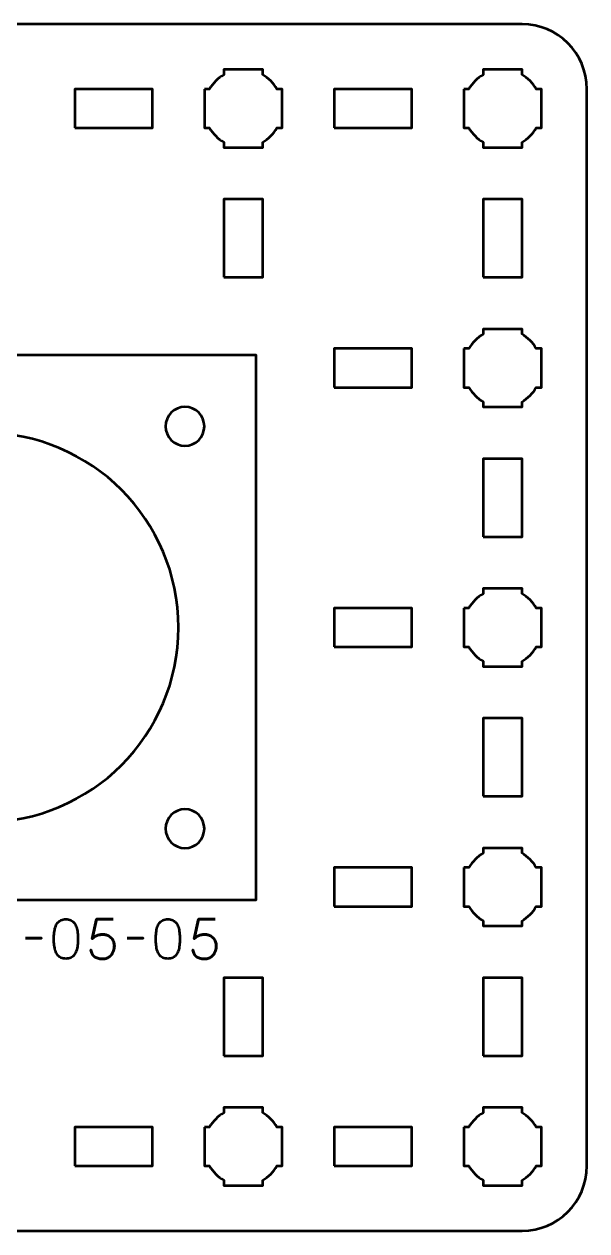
# Model space of a CAD drawing. Header units: centimetres. Extents: x -15.15 to -5.85, y -19.5 to -10.2.
# Drawn here: x -10.19 to -5.85, y -19.5 to -10.2 of the extents above; entities that cross this region are included whole.
import ezdxf

# ---------------------------------------------------------------- set-up
doc = ezdxf.new("R2010")
doc.units = ezdxf.units.CM
doc.header["$MEASUREMENT"] = 0
doc.layers.add('Layer 1', color=7, linetype='Continuous')

msp = doc.modelspace()

# ---------------------------------------------------------------- linework, layer by layer
at = {"layer": 'Layer 1', "lineweight": 53}
for points in [[(-9.8, -11), (-9.2, -11), (-9.2, -10.7), (-9.8, -10.7), (-9.8, -11)], [(-7.8, -11), (-7.2, -11), (-7.2, -10.7), (-7.8, -10.7), (-7.8, -11)], [(-8.65, -12.15), (-8.35, -12.15), (-8.35, -11.55), (-8.65, -11.55), (-8.65, -12.15)], [(-6.65, -12.15), (-6.35, -12.15), (-6.35, -11.55), (-6.65, -11.55), (-6.65, -12.15)], [(-6.65, -12.15), (-6.35, -12.15), (-6.35, -11.55), (-6.65, -11.55), (-6.65, -12.15)], [(-7.8, -13), (-7.2, -13), (-7.2, -12.7), (-7.8, -12.7), (-7.8, -13)], [(-6.65, -14.15), (-6.35, -14.15), (-6.35, -13.55), (-6.65, -13.55), (-6.65, -14.15)], [(-7.8, -15), (-7.2, -15), (-7.2, -14.7), (-7.8, -14.7), (-7.8, -15)], [(-6.65, -16.15), (-6.35, -16.15), (-6.35, -15.55), (-6.65, -15.55), (-6.65, -16.15)], [(-7.8, -17), (-7.2, -17), (-7.2, -16.7), (-7.8, -16.7), (-7.8, -17)], [(-8.65, -18.15), (-8.35, -18.15), (-8.35, -17.55), (-8.65, -17.55), (-8.65, -18.15)], [(-6.65, -18.15), (-6.35, -18.15), (-6.35, -17.55), (-6.65, -17.55), (-6.65, -18.15)], [(-9.8, -19), (-9.2, -19), (-9.2, -18.7), (-9.8, -18.7), (-9.8, -19)], [(-7.8, -19), (-7.2, -19), (-7.2, -18.7), (-7.8, -18.7), (-7.8, -19)]]:
    msp.add_lwpolyline(points, close=True, dxfattribs=at)
for points, knots in [([(-15.15, -19), (-15.15, -19), (-15.15, -10.7), (-15.15, -10.7), (-15.15, -10.7), (-15.15, -10.42391), (-14.92609, -10.2), (-14.65, -10.2), (-14.65, -10.2), (-14.65, -10.2), (-6.35, -10.2), (-6.35, -10.2), (-6.35, -10.2), (-6.07391, -10.2), (-5.85, -10.42391), (-5.85, -10.7), (-5.85, -10.7), (-5.85, -10.7), (-5.85, -19), (-5.85, -19), (-5.85, -19), (-5.85, -19.27609), (-6.07391, -19.5), (-6.35, -19.5), (-6.35, -19.5), (-6.35, -19.5), (-14.65, -19.5), (-14.65, -19.5), (-14.65, -19.5), (-14.92609, -19.5), (-15.15, -19.27609), (-15.15, -19)], [0, 0, 0, 0, 0.125, 0.125, 0.125, 0.125, 0.25, 0.25, 0.25, 0.25, 0.375, 0.375, 0.375, 0.375, 0.5, 0.5, 0.5, 0.5, 0.625, 0.625, 0.625, 0.625, 0.75, 0.75, 0.75, 0.75, 0.875, 0.875, 0.875, 0.875, 1, 1, 1, 1]), ([(-8.8, -10.7), (-8.8, -10.7), (-8.75985, -10.7), (-8.75985, -10.7), (-8.75985, -10.7), (-8.7335, -10.65447), (-8.69553, -10.6165), (-8.65, -10.59015), (-8.65, -10.59015), (-8.65, -10.59015), (-8.65, -10.55), (-8.65, -10.55), (-8.65, -10.55), (-8.65, -10.55), (-8.5, -10.55), (-8.5, -10.55), (-8.5, -10.55), (-8.5, -10.55), (-8.35, -10.55), (-8.35, -10.55), (-8.35, -10.55), (-8.35, -10.55), (-8.35, -10.59015), (-8.35, -10.59015), (-8.35, -10.59015), (-8.30447, -10.6165), (-8.2665, -10.65447), (-8.24015, -10.7), (-8.24015, -10.7), (-8.24015, -10.7), (-8.2, -10.7), (-8.2, -10.7), (-8.2, -10.7), (-8.2, -10.7), (-8.2, -10.85), (-8.2, -10.85), (-8.2, -10.85), (-8.2, -10.85), (-8.2, -11), (-8.2, -11), (-8.2, -11), (-8.2, -11), (-8.24015, -11), (-8.24015, -11), (-8.24015, -11), (-8.2665, -11.04553), (-8.30447, -11.0835), (-8.35, -11.10985), (-8.35, -11.10985), (-8.35, -11.10985), (-8.35, -11.15), (-8.35, -11.15), (-8.35, -11.15), (-8.35, -11.15), (-8.5, -11.15), (-8.5, -11.15), (-8.5, -11.15), (-8.5, -11.15), (-8.65, -11.15), (-8.65, -11.15), (-8.65, -11.15), (-8.65, -11.15), (-8.65, -11.10985), (-8.65, -11.10985), (-8.65, -11.10985), (-8.69553, -11.0835), (-8.7335, -11.04553), (-8.75985, -11), (-8.75985, -11), (-8.75985, -11), (-8.8, -11), (-8.8, -11), (-8.8, -11), (-8.8, -11), (-8.8, -10.85), (-8.8, -10.85), (-8.8, -10.85), (-8.8, -10.85), (-8.8, -10.7), (-8.8, -10.7)], [0, 0, 0, 0, 0.05, 0.05, 0.05, 0.05, 0.1, 0.1, 0.1, 0.1, 0.15, 0.15, 0.15, 0.15, 0.2, 0.2, 0.2, 0.2, 0.25, 0.25, 0.25, 0.25, 0.3, 0.3, 0.3, 0.3, 0.35, 0.35, 0.35, 0.35, 0.4, 0.4, 0.4, 0.4, 0.45, 0.45, 0.45, 0.45, 0.5, 0.5, 0.5, 0.5, 0.55, 0.55, 0.55, 0.55, 0.6, 0.6, 0.6, 0.6, 0.65, 0.65, 0.65, 0.65, 0.7, 0.7, 0.7, 0.7, 0.75, 0.75, 0.75, 0.75, 0.8, 0.8, 0.8, 0.8, 0.85, 0.85, 0.85, 0.85, 0.9, 0.9, 0.9, 0.9, 0.95, 0.95, 0.95, 0.95, 1, 1, 1, 1]), ([(-6.8, -10.7), (-6.8, -10.7), (-6.75985, -10.7), (-6.75985, -10.7), (-6.75985, -10.7), (-6.7335, -10.65447), (-6.69553, -10.6165), (-6.65, -10.59015), (-6.65, -10.59015), (-6.65, -10.59015), (-6.65, -10.55), (-6.65, -10.55), (-6.65, -10.55), (-6.65, -10.55), (-6.5, -10.55), (-6.5, -10.55), (-6.5, -10.55), (-6.5, -10.55), (-6.35, -10.55), (-6.35, -10.55), (-6.35, -10.55), (-6.35, -10.55), (-6.35, -10.59015), (-6.35, -10.59015), (-6.35, -10.59015), (-6.30447, -10.6165), (-6.2665, -10.65447), (-6.24015, -10.7), (-6.24015, -10.7), (-6.24015, -10.7), (-6.2, -10.7), (-6.2, -10.7), (-6.2, -10.7), (-6.2, -10.7), (-6.2, -10.85), (-6.2, -10.85), (-6.2, -10.85), (-6.2, -10.85), (-6.2, -11), (-6.2, -11), (-6.2, -11), (-6.2, -11), (-6.24015, -11), (-6.24015, -11), (-6.24015, -11), (-6.2665, -11.04553), (-6.30447, -11.0835), (-6.35, -11.10985), (-6.35, -11.10985), (-6.35, -11.10985), (-6.35, -11.15), (-6.35, -11.15), (-6.35, -11.15), (-6.35, -11.15), (-6.5, -11.15), (-6.5, -11.15), (-6.5, -11.15), (-6.5, -11.15), (-6.65, -11.15), (-6.65, -11.15), (-6.65, -11.15), (-6.65, -11.15), (-6.65, -11.10985), (-6.65, -11.10985), (-6.65, -11.10985), (-6.69553, -11.0835), (-6.7335, -11.04553), (-6.75985, -11), (-6.75985, -11), (-6.75985, -11), (-6.8, -11), (-6.8, -11), (-6.8, -11), (-6.8, -11), (-6.8, -10.85), (-6.8, -10.85), (-6.8, -10.85), (-6.8, -10.85), (-6.8, -10.7), (-6.8, -10.7)], [0, 0, 0, 0, 0.05, 0.05, 0.05, 0.05, 0.1, 0.1, 0.1, 0.1, 0.15, 0.15, 0.15, 0.15, 0.2, 0.2, 0.2, 0.2, 0.25, 0.25, 0.25, 0.25, 0.3, 0.3, 0.3, 0.3, 0.35, 0.35, 0.35, 0.35, 0.4, 0.4, 0.4, 0.4, 0.45, 0.45, 0.45, 0.45, 0.5, 0.5, 0.5, 0.5, 0.55, 0.55, 0.55, 0.55, 0.6, 0.6, 0.6, 0.6, 0.65, 0.65, 0.65, 0.65, 0.7, 0.7, 0.7, 0.7, 0.75, 0.75, 0.75, 0.75, 0.8, 0.8, 0.8, 0.8, 0.85, 0.85, 0.85, 0.85, 0.9, 0.9, 0.9, 0.9, 0.95, 0.95, 0.95, 0.95, 1, 1, 1, 1]), ([(-6.8, -12.7), (-6.8, -12.7), (-6.75985, -12.7), (-6.75985, -12.7), (-6.75985, -12.7), (-6.7335, -12.65447), (-6.69553, -12.6165), (-6.65, -12.59015), (-6.65, -12.59015), (-6.65, -12.59015), (-6.65, -12.55), (-6.65, -12.55), (-6.65, -12.55), (-6.65, -12.55), (-6.5, -12.55), (-6.5, -12.55), (-6.5, -12.55), (-6.5, -12.55), (-6.35, -12.55), (-6.35, -12.55), (-6.35, -12.55), (-6.35, -12.55), (-6.35, -12.59015), (-6.35, -12.59015), (-6.35, -12.59015), (-6.30447, -12.6165), (-6.2665, -12.65447), (-6.24015, -12.7), (-6.24015, -12.7), (-6.24015, -12.7), (-6.2, -12.7), (-6.2, -12.7), (-6.2, -12.7), (-6.2, -12.7), (-6.2, -12.85), (-6.2, -12.85), (-6.2, -12.85), (-6.2, -12.85), (-6.2, -13), (-6.2, -13), (-6.2, -13), (-6.2, -13), (-6.24015, -13), (-6.24015, -13), (-6.24015, -13), (-6.2665, -13.04553), (-6.30447, -13.0835), (-6.35, -13.10985), (-6.35, -13.10985), (-6.35, -13.10985), (-6.35, -13.15), (-6.35, -13.15), (-6.35, -13.15), (-6.35, -13.15), (-6.5, -13.15), (-6.5, -13.15), (-6.5, -13.15), (-6.5, -13.15), (-6.65, -13.15), (-6.65, -13.15), (-6.65, -13.15), (-6.65, -13.15), (-6.65, -13.10985), (-6.65, -13.10985), (-6.65, -13.10985), (-6.69553, -13.0835), (-6.7335, -13.04553), (-6.75985, -13), (-6.75985, -13), (-6.75985, -13), (-6.8, -13), (-6.8, -13), (-6.8, -13), (-6.8, -13), (-6.8, -12.85), (-6.8, -12.85), (-6.8, -12.85), (-6.8, -12.85), (-6.8, -12.7), (-6.8, -12.7)], [0, 0, 0, 0, 0.05, 0.05, 0.05, 0.05, 0.1, 0.1, 0.1, 0.1, 0.15, 0.15, 0.15, 0.15, 0.2, 0.2, 0.2, 0.2, 0.25, 0.25, 0.25, 0.25, 0.3, 0.3, 0.3, 0.3, 0.35, 0.35, 0.35, 0.35, 0.4, 0.4, 0.4, 0.4, 0.45, 0.45, 0.45, 0.45, 0.5, 0.5, 0.5, 0.5, 0.55, 0.55, 0.55, 0.55, 0.6, 0.6, 0.6, 0.6, 0.65, 0.65, 0.65, 0.65, 0.7, 0.7, 0.7, 0.7, 0.75, 0.75, 0.75, 0.75, 0.8, 0.8, 0.8, 0.8, 0.85, 0.85, 0.85, 0.85, 0.9, 0.9, 0.9, 0.9, 0.95, 0.95, 0.95, 0.95, 1, 1, 1, 1]), ([(-8.94993, -13.15001), (-8.8671, -13.15001), (-8.79993, -13.21718), (-8.79993, -13.30001), (-8.79993, -13.30001), (-8.79993, -13.38284), (-8.8671, -13.45001), (-8.94993, -13.45001), (-8.94993, -13.45001), (-9.03276, -13.45001), (-9.09993, -13.38284), (-9.09993, -13.30001), (-9.09993, -13.30001), (-9.09993, -13.21718), (-9.03276, -13.15001), (-8.94993, -13.15001)], [0, 0, 0, 0, 0.25, 0.25, 0.25, 0.25, 0.5, 0.5, 0.5, 0.5, 0.75, 0.75, 0.75, 0.75, 1, 1, 1, 1]), ([(-10.49993, -13.35001), (-9.67164, -13.35001), (-8.99993, -14.02172), (-8.99993, -14.85001), (-8.99993, -14.85001), (-8.99993, -15.6783), (-9.67164, -16.35001), (-10.49993, -16.35001), (-10.49993, -16.35001), (-11.32822, -16.35001), (-11.99993, -15.6783), (-11.99993, -14.85001), (-11.99993, -14.85001), (-11.99993, -14.02172), (-11.32822, -13.35001), (-10.49993, -13.35001)], [0, 0, 0, 0, 0.25, 0.25, 0.25, 0.25, 0.5, 0.5, 0.5, 0.5, 0.75, 0.75, 0.75, 0.75, 1, 1, 1, 1]), ([(-6.8, -14.7), (-6.8, -14.7), (-6.75985, -14.7), (-6.75985, -14.7), (-6.75985, -14.7), (-6.7335, -14.65447), (-6.69553, -14.6165), (-6.65, -14.59015), (-6.65, -14.59015), (-6.65, -14.59015), (-6.65, -14.55), (-6.65, -14.55), (-6.65, -14.55), (-6.65, -14.55), (-6.5, -14.55), (-6.5, -14.55), (-6.5, -14.55), (-6.5, -14.55), (-6.35, -14.55), (-6.35, -14.55), (-6.35, -14.55), (-6.35, -14.55), (-6.35, -14.59015), (-6.35, -14.59015), (-6.35, -14.59015), (-6.30447, -14.6165), (-6.2665, -14.65447), (-6.24015, -14.7), (-6.24015, -14.7), (-6.24015, -14.7), (-6.2, -14.7), (-6.2, -14.7), (-6.2, -14.7), (-6.2, -14.7), (-6.2, -14.85), (-6.2, -14.85), (-6.2, -14.85), (-6.2, -14.85), (-6.2, -15), (-6.2, -15), (-6.2, -15), (-6.2, -15), (-6.24015, -15), (-6.24015, -15), (-6.24015, -15), (-6.2665, -15.04553), (-6.30447, -15.0835), (-6.35, -15.10985), (-6.35, -15.10985), (-6.35, -15.10985), (-6.35, -15.15), (-6.35, -15.15), (-6.35, -15.15), (-6.35, -15.15), (-6.5, -15.15), (-6.5, -15.15), (-6.5, -15.15), (-6.5, -15.15), (-6.65, -15.15), (-6.65, -15.15), (-6.65, -15.15), (-6.65, -15.15), (-6.65, -15.10985), (-6.65, -15.10985), (-6.65, -15.10985), (-6.69553, -15.0835), (-6.7335, -15.04553), (-6.75985, -15), (-6.75985, -15), (-6.75985, -15), (-6.8, -15), (-6.8, -15), (-6.8, -15), (-6.8, -15), (-6.8, -14.85), (-6.8, -14.85), (-6.8, -14.85), (-6.8, -14.85), (-6.8, -14.7), (-6.8, -14.7)], [0, 0, 0, 0, 0.05, 0.05, 0.05, 0.05, 0.1, 0.1, 0.1, 0.1, 0.15, 0.15, 0.15, 0.15, 0.2, 0.2, 0.2, 0.2, 0.25, 0.25, 0.25, 0.25, 0.3, 0.3, 0.3, 0.3, 0.35, 0.35, 0.35, 0.35, 0.4, 0.4, 0.4, 0.4, 0.45, 0.45, 0.45, 0.45, 0.5, 0.5, 0.5, 0.5, 0.55, 0.55, 0.55, 0.55, 0.6, 0.6, 0.6, 0.6, 0.65, 0.65, 0.65, 0.65, 0.7, 0.7, 0.7, 0.7, 0.75, 0.75, 0.75, 0.75, 0.8, 0.8, 0.8, 0.8, 0.85, 0.85, 0.85, 0.85, 0.9, 0.9, 0.9, 0.9, 0.95, 0.95, 0.95, 0.95, 1, 1, 1, 1]), ([(-8.94993, -16.25001), (-8.8671, -16.25001), (-8.79993, -16.31718), (-8.79993, -16.40001), (-8.79993, -16.40001), (-8.79993, -16.48284), (-8.8671, -16.55001), (-8.94993, -16.55001), (-8.94993, -16.55001), (-9.03276, -16.55001), (-9.09993, -16.48284), (-9.09993, -16.40001), (-9.09993, -16.40001), (-9.09993, -16.31718), (-9.03276, -16.25001), (-8.94993, -16.25001)], [0, 0, 0, 0, 0.25, 0.25, 0.25, 0.25, 0.5, 0.5, 0.5, 0.5, 0.75, 0.75, 0.75, 0.75, 1, 1, 1, 1]), ([(-6.8, -16.7), (-6.8, -16.7), (-6.75985, -16.7), (-6.75985, -16.7), (-6.75985, -16.7), (-6.7335, -16.65447), (-6.69553, -16.6165), (-6.65, -16.59015), (-6.65, -16.59015), (-6.65, -16.59015), (-6.65, -16.55), (-6.65, -16.55), (-6.65, -16.55), (-6.65, -16.55), (-6.5, -16.55), (-6.5, -16.55), (-6.5, -16.55), (-6.5, -16.55), (-6.35, -16.55), (-6.35, -16.55), (-6.35, -16.55), (-6.35, -16.55), (-6.35, -16.59015), (-6.35, -16.59015), (-6.35, -16.59015), (-6.30447, -16.6165), (-6.2665, -16.65447), (-6.24015, -16.7), (-6.24015, -16.7), (-6.24015, -16.7), (-6.2, -16.7), (-6.2, -16.7), (-6.2, -16.7), (-6.2, -16.7), (-6.2, -16.85), (-6.2, -16.85), (-6.2, -16.85), (-6.2, -16.85), (-6.2, -17), (-6.2, -17), (-6.2, -17), (-6.2, -17), (-6.24015, -17), (-6.24015, -17), (-6.24015, -17), (-6.2665, -17.04553), (-6.30447, -17.0835), (-6.35, -17.10985), (-6.35, -17.10985), (-6.35, -17.10985), (-6.35, -17.15), (-6.35, -17.15), (-6.35, -17.15), (-6.35, -17.15), (-6.5, -17.15), (-6.5, -17.15), (-6.5, -17.15), (-6.5, -17.15), (-6.65, -17.15), (-6.65, -17.15), (-6.65, -17.15), (-6.65, -17.15), (-6.65, -17.10985), (-6.65, -17.10985), (-6.65, -17.10985), (-6.69553, -17.0835), (-6.7335, -17.04553), (-6.75985, -17), (-6.75985, -17), (-6.75985, -17), (-6.8, -17), (-6.8, -17), (-6.8, -17), (-6.8, -17), (-6.8, -16.85), (-6.8, -16.85), (-6.8, -16.85), (-6.8, -16.85), (-6.8, -16.7), (-6.8, -16.7)], [0, 0, 0, 0, 0.05, 0.05, 0.05, 0.05, 0.1, 0.1, 0.1, 0.1, 0.15, 0.15, 0.15, 0.15, 0.2, 0.2, 0.2, 0.2, 0.25, 0.25, 0.25, 0.25, 0.3, 0.3, 0.3, 0.3, 0.35, 0.35, 0.35, 0.35, 0.4, 0.4, 0.4, 0.4, 0.45, 0.45, 0.45, 0.45, 0.5, 0.5, 0.5, 0.5, 0.55, 0.55, 0.55, 0.55, 0.6, 0.6, 0.6, 0.6, 0.65, 0.65, 0.65, 0.65, 0.7, 0.7, 0.7, 0.7, 0.75, 0.75, 0.75, 0.75, 0.8, 0.8, 0.8, 0.8, 0.85, 0.85, 0.85, 0.85, 0.9, 0.9, 0.9, 0.9, 0.95, 0.95, 0.95, 0.95, 1, 1, 1, 1]), ([(-8.8, -18.7), (-8.8, -18.7), (-8.75985, -18.7), (-8.75985, -18.7), (-8.75985, -18.7), (-8.7335, -18.65447), (-8.69553, -18.6165), (-8.65, -18.59015), (-8.65, -18.59015), (-8.65, -18.59015), (-8.65, -18.55), (-8.65, -18.55), (-8.65, -18.55), (-8.65, -18.55), (-8.5, -18.55), (-8.5, -18.55), (-8.5, -18.55), (-8.5, -18.55), (-8.35, -18.55), (-8.35, -18.55), (-8.35, -18.55), (-8.35, -18.55), (-8.35, -18.59015), (-8.35, -18.59015), (-8.35, -18.59015), (-8.30447, -18.6165), (-8.2665, -18.65447), (-8.24015, -18.7), (-8.24015, -18.7), (-8.24015, -18.7), (-8.2, -18.7), (-8.2, -18.7), (-8.2, -18.7), (-8.2, -18.7), (-8.2, -18.85), (-8.2, -18.85), (-8.2, -18.85), (-8.2, -18.85), (-8.2, -19), (-8.2, -19), (-8.2, -19), (-8.2, -19), (-8.24015, -19), (-8.24015, -19), (-8.24015, -19), (-8.2665, -19.04553), (-8.30447, -19.0835), (-8.35, -19.10985), (-8.35, -19.10985), (-8.35, -19.10985), (-8.35, -19.15), (-8.35, -19.15), (-8.35, -19.15), (-8.35, -19.15), (-8.5, -19.15), (-8.5, -19.15), (-8.5, -19.15), (-8.5, -19.15), (-8.65, -19.15), (-8.65, -19.15), (-8.65, -19.15), (-8.65, -19.15), (-8.65, -19.10985), (-8.65, -19.10985), (-8.65, -19.10985), (-8.69553, -19.0835), (-8.7335, -19.04553), (-8.75985, -19), (-8.75985, -19), (-8.75985, -19), (-8.8, -19), (-8.8, -19), (-8.8, -19), (-8.8, -19), (-8.8, -18.85), (-8.8, -18.85), (-8.8, -18.85), (-8.8, -18.85), (-8.8, -18.7), (-8.8, -18.7)], [0, 0, 0, 0, 0.05, 0.05, 0.05, 0.05, 0.1, 0.1, 0.1, 0.1, 0.15, 0.15, 0.15, 0.15, 0.2, 0.2, 0.2, 0.2, 0.25, 0.25, 0.25, 0.25, 0.3, 0.3, 0.3, 0.3, 0.35, 0.35, 0.35, 0.35, 0.4, 0.4, 0.4, 0.4, 0.45, 0.45, 0.45, 0.45, 0.5, 0.5, 0.5, 0.5, 0.55, 0.55, 0.55, 0.55, 0.6, 0.6, 0.6, 0.6, 0.65, 0.65, 0.65, 0.65, 0.7, 0.7, 0.7, 0.7, 0.75, 0.75, 0.75, 0.75, 0.8, 0.8, 0.8, 0.8, 0.85, 0.85, 0.85, 0.85, 0.9, 0.9, 0.9, 0.9, 0.95, 0.95, 0.95, 0.95, 1, 1, 1, 1]), ([(-6.8, -18.7), (-6.8, -18.7), (-6.75985, -18.7), (-6.75985, -18.7), (-6.75985, -18.7), (-6.7335, -18.65447), (-6.69553, -18.6165), (-6.65, -18.59015), (-6.65, -18.59015), (-6.65, -18.59015), (-6.65, -18.55), (-6.65, -18.55), (-6.65, -18.55), (-6.65, -18.55), (-6.5, -18.55), (-6.5, -18.55), (-6.5, -18.55), (-6.5, -18.55), (-6.35, -18.55), (-6.35, -18.55), (-6.35, -18.55), (-6.35, -18.55), (-6.35, -18.59015), (-6.35, -18.59015), (-6.35, -18.59015), (-6.30447, -18.6165), (-6.2665, -18.65447), (-6.24015, -18.7), (-6.24015, -18.7), (-6.24015, -18.7), (-6.2, -18.7), (-6.2, -18.7), (-6.2, -18.7), (-6.2, -18.7), (-6.2, -18.85), (-6.2, -18.85), (-6.2, -18.85), (-6.2, -18.85), (-6.2, -19), (-6.2, -19), (-6.2, -19), (-6.2, -19), (-6.24015, -19), (-6.24015, -19), (-6.24015, -19), (-6.2665, -19.04553), (-6.30447, -19.0835), (-6.35, -19.10985), (-6.35, -19.10985), (-6.35, -19.10985), (-6.35, -19.15), (-6.35, -19.15), (-6.35, -19.15), (-6.35, -19.15), (-6.5, -19.15), (-6.5, -19.15), (-6.5, -19.15), (-6.5, -19.15), (-6.65, -19.15), (-6.65, -19.15), (-6.65, -19.15), (-6.65, -19.15), (-6.65, -19.10985), (-6.65, -19.10985), (-6.65, -19.10985), (-6.69553, -19.0835), (-6.7335, -19.04553), (-6.75985, -19), (-6.75985, -19), (-6.75985, -19), (-6.8, -19), (-6.8, -19), (-6.8, -19), (-6.8, -19), (-6.8, -18.85), (-6.8, -18.85), (-6.8, -18.85), (-6.8, -18.85), (-6.8, -18.7), (-6.8, -18.7)], [0, 0, 0, 0, 0.05, 0.05, 0.05, 0.05, 0.1, 0.1, 0.1, 0.1, 0.15, 0.15, 0.15, 0.15, 0.2, 0.2, 0.2, 0.2, 0.25, 0.25, 0.25, 0.25, 0.3, 0.3, 0.3, 0.3, 0.35, 0.35, 0.35, 0.35, 0.4, 0.4, 0.4, 0.4, 0.45, 0.45, 0.45, 0.45, 0.5, 0.5, 0.5, 0.5, 0.55, 0.55, 0.55, 0.55, 0.6, 0.6, 0.6, 0.6, 0.65, 0.65, 0.65, 0.65, 0.7, 0.7, 0.7, 0.7, 0.75, 0.75, 0.75, 0.75, 0.8, 0.8, 0.8, 0.8, 0.85, 0.85, 0.85, 0.85, 0.9, 0.9, 0.9, 0.9, 0.95, 0.95, 0.95, 0.95, 1, 1, 1, 1])]:
    msp.add_open_spline(points, degree=3, knots=knots, dxfattribs=at)
at = {"layer": 'Layer 1', "color": 5, "lineweight": 53}
for points, knots in [([(-12.59993, -12.75001), (-12.59993, -12.75001), (-8.39993, -12.75001), (-8.39993, -12.75001), (-8.39993, -12.75001), (-8.39993, -12.75001), (-8.39993, -16.95001), (-8.39993, -16.95001), (-8.39993, -16.95001), (-8.39993, -16.95001), (-12.59993, -16.95001), (-12.59993, -16.95001), (-12.59993, -16.95001), (-12.59993, -16.95001), (-12.59993, -12.75001), (-12.59993, -12.75001)], [0, 0, 0, 0, 0.25, 0.25, 0.25, 0.25, 0.5, 0.5, 0.5, 0.5, 0.75, 0.75, 0.75, 0.75, 1, 1, 1, 1]), ([(-9.86807, -17.4026), (-9.85326, -17.40253), (-9.84049, -17.39992), (-9.82983, -17.39484), (-9.82983, -17.39484), (-9.81925, -17.38976), (-9.81043, -17.38249), (-9.80338, -17.37325), (-9.80338, -17.37325), (-9.79639, -17.36394), (-9.79089, -17.35293), (-9.7868, -17.34023), (-9.7868, -17.34023), (-9.78277, -17.32753), (-9.77988, -17.31363), (-9.77826, -17.29839), (-9.77826, -17.29839), (-9.77656, -17.28315), (-9.77572, -17.26713), (-9.77579, -17.2502), (-9.77579, -17.2502), (-9.77572, -17.23334), (-9.77656, -17.21732), (-9.77826, -17.20215), (-9.77826, -17.20215), (-9.77988, -17.18698), (-9.78277, -17.17301), (-9.7868, -17.16031), (-9.7868, -17.16031), (-9.79089, -17.14768), (-9.79639, -17.13668), (-9.80338, -17.12729), (-9.80338, -17.12729), (-9.81043, -17.11798), (-9.81925, -17.11071), (-9.82983, -17.10563), (-9.82983, -17.10563), (-9.84049, -17.10048), (-9.85326, -17.09787), (-9.86807, -17.0978), (-9.86807, -17.0978), (-9.88289, -17.09787), (-9.89566, -17.10048), (-9.90632, -17.10563), (-9.90632, -17.10563), (-9.9169, -17.11071), (-9.92572, -17.11798), (-9.93277, -17.12729), (-9.93277, -17.12729), (-9.93976, -17.13668), (-9.94526, -17.14768), (-9.94935, -17.16031), (-9.94935, -17.16031), (-9.95338, -17.17301), (-9.95627, -17.18698), (-9.95789, -17.20215), (-9.95789, -17.20215), (-9.95958, -17.21732), (-9.96043, -17.23334), (-9.96036, -17.2502), (-9.96036, -17.2502), (-9.96043, -17.26713), (-9.95958, -17.28315), (-9.95789, -17.29839), (-9.95789, -17.29839), (-9.95627, -17.31363), (-9.95338, -17.32753), (-9.94935, -17.34023), (-9.94935, -17.34023), (-9.94526, -17.35293), (-9.93976, -17.36394), (-9.93277, -17.37325), (-9.93277, -17.37325), (-9.92572, -17.38249), (-9.9169, -17.38976), (-9.90632, -17.39484), (-9.90632, -17.39484), (-9.89566, -17.39992), (-9.88289, -17.40253), (-9.86807, -17.4026)], [0, 0, 0, 0, 0.05, 0.05, 0.05, 0.05, 0.1, 0.1, 0.1, 0.1, 0.15, 0.15, 0.15, 0.15, 0.2, 0.2, 0.2, 0.2, 0.25, 0.25, 0.25, 0.25, 0.3, 0.3, 0.3, 0.3, 0.35, 0.35, 0.35, 0.35, 0.4, 0.4, 0.4, 0.4, 0.45, 0.45, 0.45, 0.45, 0.5, 0.5, 0.5, 0.5, 0.55, 0.55, 0.55, 0.55, 0.6, 0.6, 0.6, 0.6, 0.65, 0.65, 0.65, 0.65, 0.7, 0.7, 0.7, 0.7, 0.75, 0.75, 0.75, 0.75, 0.8, 0.8, 0.8, 0.8, 0.85, 0.85, 0.85, 0.85, 0.9, 0.9, 0.9, 0.9, 0.95, 0.95, 0.95, 0.95, 1, 1, 1, 1]), ([(-9.86807, -17.4026), (-9.85326, -17.40253), (-9.84049, -17.39992), (-9.82983, -17.39484), (-9.82983, -17.39484), (-9.81925, -17.38976), (-9.81043, -17.38249), (-9.80338, -17.37325), (-9.80338, -17.37325), (-9.79639, -17.36394), (-9.79089, -17.35293), (-9.7868, -17.34023), (-9.7868, -17.34023), (-9.78277, -17.32753), (-9.77988, -17.31363), (-9.77826, -17.29839), (-9.77826, -17.29839), (-9.77656, -17.28315), (-9.77572, -17.26713), (-9.77579, -17.2502), (-9.77579, -17.2502), (-9.77572, -17.23334), (-9.77656, -17.21732), (-9.77826, -17.20215), (-9.77826, -17.20215), (-9.77988, -17.18698), (-9.78277, -17.17301), (-9.7868, -17.16031), (-9.7868, -17.16031), (-9.79089, -17.14768), (-9.79639, -17.13668), (-9.80338, -17.12729), (-9.80338, -17.12729), (-9.81043, -17.11798), (-9.81925, -17.11071), (-9.82983, -17.10563), (-9.82983, -17.10563), (-9.84049, -17.10048), (-9.85326, -17.09787), (-9.86807, -17.0978), (-9.86807, -17.0978), (-9.88289, -17.09787), (-9.89566, -17.10048), (-9.90632, -17.10563), (-9.90632, -17.10563), (-9.9169, -17.11071), (-9.92572, -17.11798), (-9.93277, -17.12729), (-9.93277, -17.12729), (-9.93976, -17.13668), (-9.94526, -17.14768), (-9.94935, -17.16031), (-9.94935, -17.16031), (-9.95338, -17.17301), (-9.95627, -17.18698), (-9.95789, -17.20215), (-9.95789, -17.20215), (-9.95958, -17.21732), (-9.96043, -17.23334), (-9.96036, -17.2502), (-9.96036, -17.2502), (-9.96043, -17.26713), (-9.95958, -17.28315), (-9.95789, -17.29839), (-9.95789, -17.29839), (-9.95627, -17.31363), (-9.95338, -17.32753), (-9.94935, -17.34023), (-9.94935, -17.34023), (-9.94526, -17.35293), (-9.93976, -17.36394), (-9.93277, -17.37325), (-9.93277, -17.37325), (-9.92572, -17.38249), (-9.9169, -17.38976), (-9.90632, -17.39484), (-9.90632, -17.39484), (-9.89566, -17.39992), (-9.88289, -17.40253), (-9.86807, -17.4026)], [0, 0, 0, 0, 0.05, 0.05, 0.05, 0.05, 0.1, 0.1, 0.1, 0.1, 0.15, 0.15, 0.15, 0.15, 0.2, 0.2, 0.2, 0.2, 0.25, 0.25, 0.25, 0.25, 0.3, 0.3, 0.3, 0.3, 0.35, 0.35, 0.35, 0.35, 0.4, 0.4, 0.4, 0.4, 0.45, 0.45, 0.45, 0.45, 0.5, 0.5, 0.5, 0.5, 0.55, 0.55, 0.55, 0.55, 0.6, 0.6, 0.6, 0.6, 0.65, 0.65, 0.65, 0.65, 0.7, 0.7, 0.7, 0.7, 0.75, 0.75, 0.75, 0.75, 0.8, 0.8, 0.8, 0.8, 0.85, 0.85, 0.85, 0.85, 0.9, 0.9, 0.9, 0.9, 0.95, 0.95, 0.95, 0.95, 1, 1, 1, 1]), ([(-9.50401, -17.09738), (-9.50401, -17.09738), (-9.63101, -17.09738), (-9.63101, -17.09738), (-9.63101, -17.09738), (-9.63101, -17.09738), (-9.66488, -17.24893), (-9.66488, -17.24893), (-9.66488, -17.24893), (-9.65895, -17.24385), (-9.65331, -17.23927), (-9.64787, -17.23524), (-9.64787, -17.23524), (-9.64251, -17.23122), (-9.63687, -17.22784), (-9.63087, -17.22501), (-9.63087, -17.22501), (-9.62494, -17.22219), (-9.61817, -17.22007), (-9.61055, -17.21859), (-9.61055, -17.21859), (-9.603, -17.21711), (-9.59397, -17.21633), (-9.5836, -17.21633), (-9.5836, -17.21633), (-9.57513, -17.21633), (-9.56666, -17.21746), (-9.5582, -17.21979), (-9.5582, -17.21979), (-9.54973, -17.22205), (-9.54169, -17.22551), (-9.53407, -17.23009), (-9.53407, -17.23009), (-9.52638, -17.23475), (-9.5196, -17.24054), (-9.51368, -17.24752), (-9.51368, -17.24752), (-9.50768, -17.25451), (-9.50295, -17.26269), (-9.49957, -17.27207), (-9.49957, -17.27207), (-9.49611, -17.28146), (-9.49435, -17.29211), (-9.49428, -17.30396), (-9.49428, -17.30396), (-9.4942, -17.30834), (-9.4947, -17.31384), (-9.49569, -17.32033), (-9.49569, -17.32033), (-9.4966, -17.32682), (-9.4983, -17.33388), (-9.5007, -17.34136), (-9.5007, -17.34136), (-9.50309, -17.34884), (-9.50648, -17.35625), (-9.51078, -17.36358), (-9.51078, -17.36358), (-9.51509, -17.37092), (-9.52059, -17.37762), (-9.52722, -17.38369), (-9.52722, -17.38369), (-9.53386, -17.38976), (-9.5419, -17.39463), (-9.55128, -17.3983), (-9.55128, -17.3983), (-9.56074, -17.40189), (-9.57182, -17.4038), (-9.58444, -17.40387), (-9.58444, -17.40387), (-9.59954, -17.4038), (-9.61224, -17.40218), (-9.62254, -17.39914), (-9.62254, -17.39914), (-9.63285, -17.39604), (-9.64124, -17.39202), (-9.64773, -17.38694), (-9.64773, -17.38694), (-9.65429, -17.38186), (-9.65937, -17.37628), (-9.66304, -17.37022), (-9.66304, -17.37022), (-9.66671, -17.36415), (-9.66946, -17.35808), (-9.6713, -17.35201), (-9.6713, -17.35201), (-9.67313, -17.34594), (-9.67454, -17.34037), (-9.67546, -17.33529), (-9.67546, -17.33529), (-9.67454, -17.34037), (-9.67313, -17.34594), (-9.6713, -17.35201), (-9.6713, -17.35201), (-9.66946, -17.35808), (-9.66671, -17.36415), (-9.66304, -17.37022), (-9.66304, -17.37022), (-9.65937, -17.37628), (-9.65429, -17.38186), (-9.64773, -17.38694), (-9.64773, -17.38694), (-9.64124, -17.39202), (-9.63285, -17.39604), (-9.62254, -17.39914), (-9.62254, -17.39914), (-9.61224, -17.40218), (-9.59954, -17.4038), (-9.58444, -17.40387), (-9.58444, -17.40387), (-9.57182, -17.4038), (-9.56074, -17.40189), (-9.55128, -17.3983), (-9.55128, -17.3983), (-9.5419, -17.39463), (-9.53386, -17.38976), (-9.52722, -17.38369), (-9.52722, -17.38369), (-9.52059, -17.37762), (-9.51509, -17.37092), (-9.51078, -17.36358), (-9.51078, -17.36358), (-9.50648, -17.35625), (-9.50309, -17.34884), (-9.5007, -17.34136), (-9.5007, -17.34136), (-9.4983, -17.33388), (-9.4966, -17.32682), (-9.49569, -17.32033), (-9.49569, -17.32033), (-9.4947, -17.31384), (-9.4942, -17.30834), (-9.49428, -17.30396), (-9.49428, -17.30396), (-9.49435, -17.29211), (-9.49611, -17.28146), (-9.49957, -17.27207), (-9.49957, -17.27207), (-9.50295, -17.26269), (-9.50768, -17.25451), (-9.51368, -17.24752), (-9.51368, -17.24752), (-9.5196, -17.24054), (-9.52638, -17.23475), (-9.53407, -17.23009), (-9.53407, -17.23009), (-9.54169, -17.22551), (-9.54973, -17.22205), (-9.5582, -17.21979), (-9.5582, -17.21979), (-9.56666, -17.21746), (-9.57513, -17.21633), (-9.5836, -17.21633), (-9.5836, -17.21633), (-9.59397, -17.21633), (-9.603, -17.21711), (-9.61055, -17.21859), (-9.61055, -17.21859), (-9.61817, -17.22007), (-9.62494, -17.22219), (-9.63087, -17.22501), (-9.63087, -17.22501), (-9.63687, -17.22784), (-9.64251, -17.23122), (-9.64787, -17.23524), (-9.64787, -17.23524), (-9.65331, -17.23927), (-9.65895, -17.24385), (-9.66488, -17.24893), (-9.66488, -17.24893), (-9.66488, -17.24893), (-9.63101, -17.09738), (-9.63101, -17.09738), (-9.63101, -17.09738), (-9.63101, -17.09738), (-9.50401, -17.09738), (-9.50401, -17.09738)], [0, 0, 0, 0, 0.0227273, 0.0227273, 0.0227273, 0.0227273, 0.0454545, 0.0454545, 0.0454545, 0.0454545, 0.0681818, 0.0681818, 0.0681818, 0.0681818, 0.0909091, 0.0909091, 0.0909091, 0.0909091, 0.1136364, 0.1136364, 0.1136364, 0.1136364, 0.1363636, 0.1363636, 0.1363636, 0.1363636, 0.1590909, 0.1590909, 0.1590909, 0.1590909, 0.1818182, 0.1818182, 0.1818182, 0.1818182, 0.2045455, 0.2045455, 0.2045455, 0.2045455, 0.2272727, 0.2272727, 0.2272727, 0.2272727, 0.25, 0.25, 0.25, 0.25, 0.2727273, 0.2727273, 0.2727273, 0.2727273, 0.2954545, 0.2954545, 0.2954545, 0.2954545, 0.3181818, 0.3181818, 0.3181818, 0.3181818, 0.3409091, 0.3409091, 0.3409091, 0.3409091, 0.3636364, 0.3636364, 0.3636364, 0.3636364, 0.3863636, 0.3863636, 0.3863636, 0.3863636, 0.4090909, 0.4090909, 0.4090909, 0.4090909, 0.4318182, 0.4318182, 0.4318182, 0.4318182, 0.4545455, 0.4545455, 0.4545455, 0.4545455, 0.4772727, 0.4772727, 0.4772727, 0.4772727, 0.5, 0.5, 0.5, 0.5, 0.5227273, 0.5227273, 0.5227273, 0.5227273, 0.5454545, 0.5454545, 0.5454545, 0.5454545, 0.5681818, 0.5681818, 0.5681818, 0.5681818, 0.5909091, 0.5909091, 0.5909091, 0.5909091, 0.6136364, 0.6136364, 0.6136364, 0.6136364, 0.6363636, 0.6363636, 0.6363636, 0.6363636, 0.6590909, 0.6590909, 0.6590909, 0.6590909, 0.6818182, 0.6818182, 0.6818182, 0.6818182, 0.7045455, 0.7045455, 0.7045455, 0.7045455, 0.7272727, 0.7272727, 0.7272727, 0.7272727, 0.75, 0.75, 0.75, 0.75, 0.7727273, 0.7727273, 0.7727273, 0.7727273, 0.7954545, 0.7954545, 0.7954545, 0.7954545, 0.8181818, 0.8181818, 0.8181818, 0.8181818, 0.8409091, 0.8409091, 0.8409091, 0.8409091, 0.8636364, 0.8636364, 0.8636364, 0.8636364, 0.8863636, 0.8863636, 0.8863636, 0.8863636, 0.9090909, 0.9090909, 0.9090909, 0.9090909, 0.9318182, 0.9318182, 0.9318182, 0.9318182, 0.9545455, 0.9545455, 0.9545455, 0.9545455, 0.9772727, 0.9772727, 0.9772727, 0.9772727, 1, 1, 1, 1]), ([(-9.08195, -17.4026), (-9.06714, -17.40253), (-9.05437, -17.39992), (-9.04371, -17.39484), (-9.04371, -17.39484), (-9.03313, -17.38976), (-9.02431, -17.38249), (-9.01726, -17.37325), (-9.01726, -17.37325), (-9.01027, -17.36394), (-9.00477, -17.35293), (-9.00068, -17.34023), (-9.00068, -17.34023), (-8.99665, -17.32753), (-8.99376, -17.31363), (-8.99214, -17.29839), (-8.99214, -17.29839), (-8.99044, -17.28315), (-8.9896, -17.26713), (-8.98967, -17.2502), (-8.98967, -17.2502), (-8.9896, -17.23334), (-8.99044, -17.21732), (-8.99214, -17.20215), (-8.99214, -17.20215), (-8.99376, -17.18698), (-8.99665, -17.17301), (-9.00068, -17.16031), (-9.00068, -17.16031), (-9.00477, -17.14768), (-9.01027, -17.13668), (-9.01726, -17.12729), (-9.01726, -17.12729), (-9.02431, -17.11798), (-9.03313, -17.11071), (-9.04371, -17.10563), (-9.04371, -17.10563), (-9.05437, -17.10048), (-9.06714, -17.09787), (-9.08195, -17.0978), (-9.08195, -17.0978), (-9.09677, -17.09787), (-9.10954, -17.10048), (-9.1202, -17.10563), (-9.1202, -17.10563), (-9.13078, -17.11071), (-9.1396, -17.11798), (-9.14665, -17.12729), (-9.14665, -17.12729), (-9.15364, -17.13668), (-9.15914, -17.14768), (-9.16323, -17.16031), (-9.16323, -17.16031), (-9.16726, -17.17301), (-9.17015, -17.18698), (-9.17177, -17.20215), (-9.17177, -17.20215), (-9.17346, -17.21732), (-9.17431, -17.23334), (-9.17424, -17.2502), (-9.17424, -17.2502), (-9.17431, -17.26713), (-9.17346, -17.28315), (-9.17177, -17.29839), (-9.17177, -17.29839), (-9.17015, -17.31363), (-9.16726, -17.32753), (-9.16323, -17.34023), (-9.16323, -17.34023), (-9.15914, -17.35293), (-9.15364, -17.36394), (-9.14665, -17.37325), (-9.14665, -17.37325), (-9.1396, -17.38249), (-9.13078, -17.38976), (-9.1202, -17.39484), (-9.1202, -17.39484), (-9.10954, -17.39992), (-9.09677, -17.40253), (-9.08195, -17.4026)], [0, 0, 0, 0, 0.05, 0.05, 0.05, 0.05, 0.1, 0.1, 0.1, 0.1, 0.15, 0.15, 0.15, 0.15, 0.2, 0.2, 0.2, 0.2, 0.25, 0.25, 0.25, 0.25, 0.3, 0.3, 0.3, 0.3, 0.35, 0.35, 0.35, 0.35, 0.4, 0.4, 0.4, 0.4, 0.45, 0.45, 0.45, 0.45, 0.5, 0.5, 0.5, 0.5, 0.55, 0.55, 0.55, 0.55, 0.6, 0.6, 0.6, 0.6, 0.65, 0.65, 0.65, 0.65, 0.7, 0.7, 0.7, 0.7, 0.75, 0.75, 0.75, 0.75, 0.8, 0.8, 0.8, 0.8, 0.85, 0.85, 0.85, 0.85, 0.9, 0.9, 0.9, 0.9, 0.95, 0.95, 0.95, 0.95, 1, 1, 1, 1]), ([(-9.08195, -17.4026), (-9.06714, -17.40253), (-9.05437, -17.39992), (-9.04371, -17.39484), (-9.04371, -17.39484), (-9.03313, -17.38976), (-9.02431, -17.38249), (-9.01726, -17.37325), (-9.01726, -17.37325), (-9.01027, -17.36394), (-9.00477, -17.35293), (-9.00068, -17.34023), (-9.00068, -17.34023), (-8.99665, -17.32753), (-8.99376, -17.31363), (-8.99214, -17.29839), (-8.99214, -17.29839), (-8.99044, -17.28315), (-8.9896, -17.26713), (-8.98967, -17.2502), (-8.98967, -17.2502), (-8.9896, -17.23334), (-8.99044, -17.21732), (-8.99214, -17.20215), (-8.99214, -17.20215), (-8.99376, -17.18698), (-8.99665, -17.17301), (-9.00068, -17.16031), (-9.00068, -17.16031), (-9.00477, -17.14768), (-9.01027, -17.13668), (-9.01726, -17.12729), (-9.01726, -17.12729), (-9.02431, -17.11798), (-9.03313, -17.11071), (-9.04371, -17.10563), (-9.04371, -17.10563), (-9.05437, -17.10048), (-9.06714, -17.09787), (-9.08195, -17.0978), (-9.08195, -17.0978), (-9.09677, -17.09787), (-9.10954, -17.10048), (-9.1202, -17.10563), (-9.1202, -17.10563), (-9.13078, -17.11071), (-9.1396, -17.11798), (-9.14665, -17.12729), (-9.14665, -17.12729), (-9.15364, -17.13668), (-9.15914, -17.14768), (-9.16323, -17.16031), (-9.16323, -17.16031), (-9.16726, -17.17301), (-9.17015, -17.18698), (-9.17177, -17.20215), (-9.17177, -17.20215), (-9.17346, -17.21732), (-9.17431, -17.23334), (-9.17424, -17.2502), (-9.17424, -17.2502), (-9.17431, -17.26713), (-9.17346, -17.28315), (-9.17177, -17.29839), (-9.17177, -17.29839), (-9.17015, -17.31363), (-9.16726, -17.32753), (-9.16323, -17.34023), (-9.16323, -17.34023), (-9.15914, -17.35293), (-9.15364, -17.36394), (-9.14665, -17.37325), (-9.14665, -17.37325), (-9.1396, -17.38249), (-9.13078, -17.38976), (-9.1202, -17.39484), (-9.1202, -17.39484), (-9.10954, -17.39992), (-9.09677, -17.40253), (-9.08195, -17.4026)], [0, 0, 0, 0, 0.05, 0.05, 0.05, 0.05, 0.1, 0.1, 0.1, 0.1, 0.15, 0.15, 0.15, 0.15, 0.2, 0.2, 0.2, 0.2, 0.25, 0.25, 0.25, 0.25, 0.3, 0.3, 0.3, 0.3, 0.35, 0.35, 0.35, 0.35, 0.4, 0.4, 0.4, 0.4, 0.45, 0.45, 0.45, 0.45, 0.5, 0.5, 0.5, 0.5, 0.55, 0.55, 0.55, 0.55, 0.6, 0.6, 0.6, 0.6, 0.65, 0.65, 0.65, 0.65, 0.7, 0.7, 0.7, 0.7, 0.75, 0.75, 0.75, 0.75, 0.8, 0.8, 0.8, 0.8, 0.85, 0.85, 0.85, 0.85, 0.9, 0.9, 0.9, 0.9, 0.95, 0.95, 0.95, 0.95, 1, 1, 1, 1]), ([(-8.71789, -17.09738), (-8.71789, -17.09738), (-8.84489, -17.09738), (-8.84489, -17.09738), (-8.84489, -17.09738), (-8.84489, -17.09738), (-8.87876, -17.24893), (-8.87876, -17.24893), (-8.87876, -17.24893), (-8.87283, -17.24385), (-8.86719, -17.23927), (-8.86175, -17.23524), (-8.86175, -17.23524), (-8.85639, -17.23122), (-8.85075, -17.22784), (-8.84475, -17.22501), (-8.84475, -17.22501), (-8.83882, -17.22219), (-8.83205, -17.22007), (-8.82443, -17.21859), (-8.82443, -17.21859), (-8.81688, -17.21711), (-8.80785, -17.21633), (-8.79748, -17.21633), (-8.79748, -17.21633), (-8.78901, -17.21633), (-8.78054, -17.21746), (-8.77208, -17.21979), (-8.77208, -17.21979), (-8.76361, -17.22205), (-8.75557, -17.22551), (-8.74795, -17.23009), (-8.74795, -17.23009), (-8.74026, -17.23475), (-8.73348, -17.24054), (-8.72756, -17.24752), (-8.72756, -17.24752), (-8.72156, -17.25451), (-8.71683, -17.26269), (-8.71345, -17.27207), (-8.71345, -17.27207), (-8.70999, -17.28146), (-8.70823, -17.29211), (-8.70816, -17.30396), (-8.70816, -17.30396), (-8.70808, -17.30834), (-8.70858, -17.31384), (-8.70957, -17.32033), (-8.70957, -17.32033), (-8.71048, -17.32682), (-8.71218, -17.33388), (-8.71458, -17.34136), (-8.71458, -17.34136), (-8.71697, -17.34884), (-8.72036, -17.35625), (-8.72466, -17.36358), (-8.72466, -17.36358), (-8.72897, -17.37092), (-8.73447, -17.37762), (-8.7411, -17.38369), (-8.7411, -17.38369), (-8.74774, -17.38976), (-8.75578, -17.39463), (-8.76516, -17.3983), (-8.76516, -17.3983), (-8.77462, -17.40189), (-8.7857, -17.4038), (-8.79832, -17.40387), (-8.79832, -17.40387), (-8.81342, -17.4038), (-8.82612, -17.40218), (-8.83642, -17.39914), (-8.83642, -17.39914), (-8.84673, -17.39604), (-8.85512, -17.39202), (-8.86161, -17.38694), (-8.86161, -17.38694), (-8.86817, -17.38186), (-8.87325, -17.37628), (-8.87692, -17.37022), (-8.87692, -17.37022), (-8.88059, -17.36415), (-8.88334, -17.35808), (-8.88518, -17.35201), (-8.88518, -17.35201), (-8.88701, -17.34594), (-8.88842, -17.34037), (-8.88934, -17.33529), (-8.88934, -17.33529), (-8.88842, -17.34037), (-8.88701, -17.34594), (-8.88518, -17.35201), (-8.88518, -17.35201), (-8.88334, -17.35808), (-8.88059, -17.36415), (-8.87692, -17.37022), (-8.87692, -17.37022), (-8.87325, -17.37628), (-8.86817, -17.38186), (-8.86161, -17.38694), (-8.86161, -17.38694), (-8.85512, -17.39202), (-8.84673, -17.39604), (-8.83642, -17.39914), (-8.83642, -17.39914), (-8.82612, -17.40218), (-8.81342, -17.4038), (-8.79832, -17.40387), (-8.79832, -17.40387), (-8.7857, -17.4038), (-8.77462, -17.40189), (-8.76516, -17.3983), (-8.76516, -17.3983), (-8.75578, -17.39463), (-8.74774, -17.38976), (-8.7411, -17.38369), (-8.7411, -17.38369), (-8.73447, -17.37762), (-8.72897, -17.37092), (-8.72466, -17.36358), (-8.72466, -17.36358), (-8.72036, -17.35625), (-8.71697, -17.34884), (-8.71458, -17.34136), (-8.71458, -17.34136), (-8.71218, -17.33388), (-8.71048, -17.32682), (-8.70957, -17.32033), (-8.70957, -17.32033), (-8.70858, -17.31384), (-8.70808, -17.30834), (-8.70816, -17.30396), (-8.70816, -17.30396), (-8.70823, -17.29211), (-8.70999, -17.28146), (-8.71345, -17.27207), (-8.71345, -17.27207), (-8.71683, -17.26269), (-8.72156, -17.25451), (-8.72756, -17.24752), (-8.72756, -17.24752), (-8.73348, -17.24054), (-8.74026, -17.23475), (-8.74795, -17.23009), (-8.74795, -17.23009), (-8.75557, -17.22551), (-8.76361, -17.22205), (-8.77208, -17.21979), (-8.77208, -17.21979), (-8.78054, -17.21746), (-8.78901, -17.21633), (-8.79748, -17.21633), (-8.79748, -17.21633), (-8.80785, -17.21633), (-8.81688, -17.21711), (-8.82443, -17.21859), (-8.82443, -17.21859), (-8.83205, -17.22007), (-8.83882, -17.22219), (-8.84475, -17.22501), (-8.84475, -17.22501), (-8.85075, -17.22784), (-8.85639, -17.23122), (-8.86175, -17.23524), (-8.86175, -17.23524), (-8.86719, -17.23927), (-8.87283, -17.24385), (-8.87876, -17.24893), (-8.87876, -17.24893), (-8.87876, -17.24893), (-8.84489, -17.09738), (-8.84489, -17.09738), (-8.84489, -17.09738), (-8.84489, -17.09738), (-8.71789, -17.09738), (-8.71789, -17.09738)], [0, 0, 0, 0, 0.0227273, 0.0227273, 0.0227273, 0.0227273, 0.0454545, 0.0454545, 0.0454545, 0.0454545, 0.0681818, 0.0681818, 0.0681818, 0.0681818, 0.0909091, 0.0909091, 0.0909091, 0.0909091, 0.1136364, 0.1136364, 0.1136364, 0.1136364, 0.1363636, 0.1363636, 0.1363636, 0.1363636, 0.1590909, 0.1590909, 0.1590909, 0.1590909, 0.1818182, 0.1818182, 0.1818182, 0.1818182, 0.2045455, 0.2045455, 0.2045455, 0.2045455, 0.2272727, 0.2272727, 0.2272727, 0.2272727, 0.25, 0.25, 0.25, 0.25, 0.2727273, 0.2727273, 0.2727273, 0.2727273, 0.2954545, 0.2954545, 0.2954545, 0.2954545, 0.3181818, 0.3181818, 0.3181818, 0.3181818, 0.3409091, 0.3409091, 0.3409091, 0.3409091, 0.3636364, 0.3636364, 0.3636364, 0.3636364, 0.3863636, 0.3863636, 0.3863636, 0.3863636, 0.4090909, 0.4090909, 0.4090909, 0.4090909, 0.4318182, 0.4318182, 0.4318182, 0.4318182, 0.4545455, 0.4545455, 0.4545455, 0.4545455, 0.4772727, 0.4772727, 0.4772727, 0.4772727, 0.5, 0.5, 0.5, 0.5, 0.5227273, 0.5227273, 0.5227273, 0.5227273, 0.5454545, 0.5454545, 0.5454545, 0.5454545, 0.5681818, 0.5681818, 0.5681818, 0.5681818, 0.5909091, 0.5909091, 0.5909091, 0.5909091, 0.6136364, 0.6136364, 0.6136364, 0.6136364, 0.6363636, 0.6363636, 0.6363636, 0.6363636, 0.6590909, 0.6590909, 0.6590909, 0.6590909, 0.6818182, 0.6818182, 0.6818182, 0.6818182, 0.7045455, 0.7045455, 0.7045455, 0.7045455, 0.7272727, 0.7272727, 0.7272727, 0.7272727, 0.75, 0.75, 0.75, 0.75, 0.7727273, 0.7727273, 0.7727273, 0.7727273, 0.7954545, 0.7954545, 0.7954545, 0.7954545, 0.8181818, 0.8181818, 0.8181818, 0.8181818, 0.8409091, 0.8409091, 0.8409091, 0.8409091, 0.8636364, 0.8636364, 0.8636364, 0.8636364, 0.8863636, 0.8863636, 0.8863636, 0.8863636, 0.9090909, 0.9090909, 0.9090909, 0.9090909, 0.9318182, 0.9318182, 0.9318182, 0.9318182, 0.9545455, 0.9545455, 0.9545455, 0.9545455, 0.9772727, 0.9772727, 0.9772727, 0.9772727, 1, 1, 1, 1]), ([(-10.18049, -17.243), (-10.18049, -17.243), (-10.0573, -17.243), (-10.0573, -17.243), (-10.0573, -17.243), (-10.0573, -17.243), (-10.18049, -17.243), (-10.18049, -17.243)], [0, 0, 0, 0, 0.5, 0.5, 0.5, 0.5, 1, 1, 1, 1]), ([(-9.39437, -17.243), (-9.39437, -17.243), (-9.27118, -17.243), (-9.27118, -17.243), (-9.27118, -17.243), (-9.27118, -17.243), (-9.39437, -17.243), (-9.39437, -17.243)], [0, 0, 0, 0, 0.5, 0.5, 0.5, 0.5, 1, 1, 1, 1])]:
    msp.add_open_spline(points, degree=3, knots=knots, dxfattribs=at)

doc.saveas('drawing.dxf')
